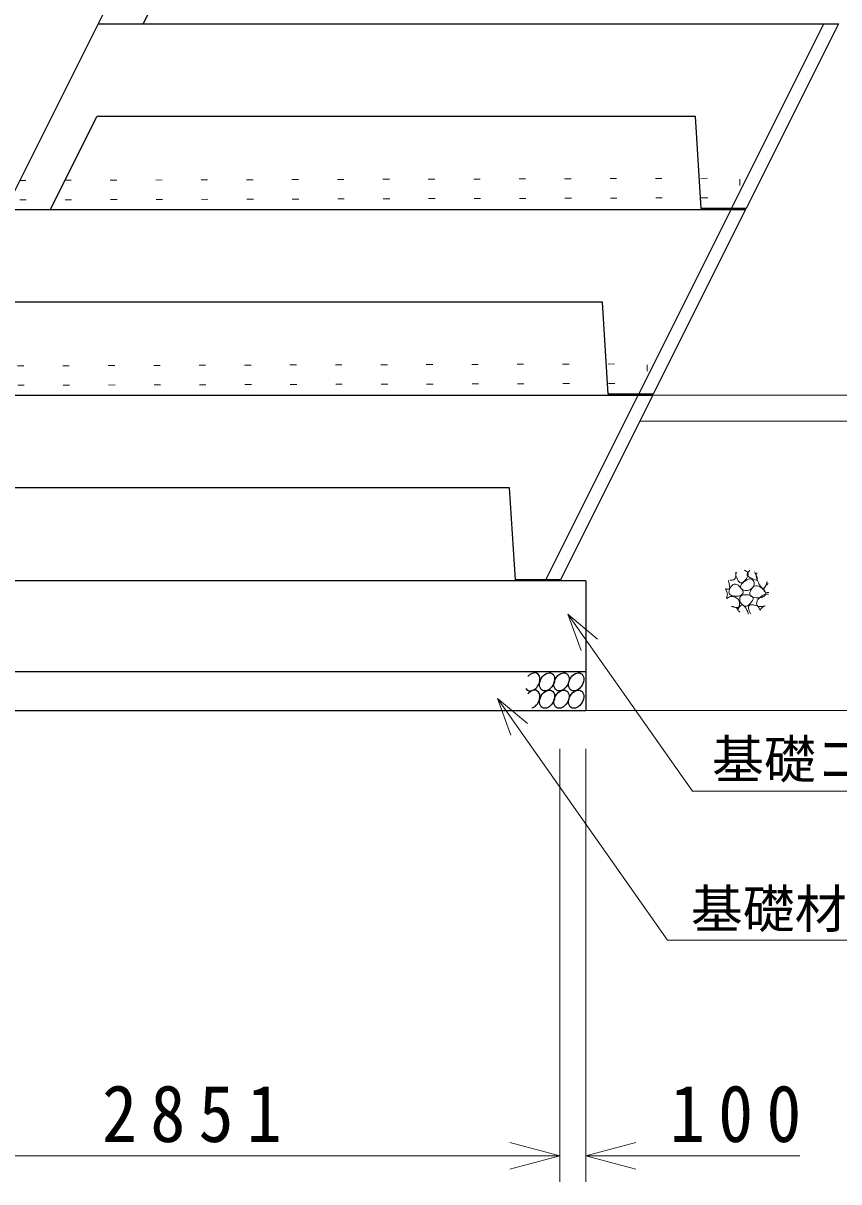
# Model space of a CAD drawing. Units: millimetres, scale not verified. Extents: x 0 to 118900, y 0 to 84100.
# Drawn here: x 74581 to 77723, y 54729 to 59194 of the extents above; entities that cross this region are included whole.
import ezdxf
from ezdxf.enums import TextEntityAlignment as Align

# ---------------------------------------------------------------- set-up
doc = ezdxf.new("R2010")
doc.units = ezdxf.units.MM
doc.header["$LTSCALE"] = 100
doc.linetypes.add('DOTTED', pattern=[1.75, 0.25, -1.5])
for name, color, linetype, lineweight in [('0_2', 7, 'Continuous', 18), ('D-STR-DIM', 4, 'Continuous', 9), ('Defpoints_3', 4, 'Continuous', 9)]:
    doc.layers.add(name, color=color, linetype=linetype, lineweight=lineweight)
doc.styles.add('ＭＳ ゴシック', font='')
doc.styles.get('ＭＳ ゴシック').set_extended_font_data('MS Gothic')

msp = doc.modelspace()

# ---------------------------------------------------------------- linework, layer by layer
at = {"layer": '0_2', "color": 3, "lineweight": 25}
for p, q in [((73797.5, 57045), (79297.5, 68045)), ((75044.1, 59191.7), (75223, 59549.4)), ((74870.8, 59191.7), (77721.8, 59191.7)), ((74870.8, 59191.7), (75044.1, 59191.7)), ((77310.1, 58480.1), (77665.9, 59191.7)), ((77721.8, 59191.7), (77366, 58480.1)), ((74686.3, 58476.1), (74865.2, 58833.9)), ((77170.7, 58833.9), (74865.2, 58833.9)), ((77192.7, 58480.1), (77170.7, 58833.9)), ((74513, 58476.1), (77364, 58476.1)), ((74513, 58476.1), (74686.3, 58476.1)), ((76952.4, 57764.6), (77308.1, 58476.1)), ((77364, 58476.1), (77008.3, 57764.6)), ((77366, 58480.1), (77192.7, 58480.1)), ((76813, 58118.3), (74507.4, 58118.3)), ((76835, 57764.6), (76813, 58118.3)), ((74155.3, 57760.6), (77006.3, 57760.6)), ((76594.6, 57049), (76950.4, 57760.6)), ((77006.3, 57760.6), (76650.5, 57049)), ((77008.3, 57764.6), (76835, 57764.6)), ((76455.2, 57402.8), (74149.7, 57402.8)), ((76477.2, 57049), (76455.2, 57402.8)), ((76748.5, 57045), (73597.5, 57045)), ((76650.5, 57049), (76477.2, 57049)), ((76748.5, 57045), (76748.5, 56545)), ((73597.5, 56695), (76748.5, 56695)), ((73597.5, 56545), (76748.5, 56545))]:
    msp.add_line(p, q, dxfattribs=at)
at = {"layer": '0_2', "color": 4, "linetype": 'DOTTED', "lineweight": 9}
for p, q in [((74566.8, 58587.7), (77342.4, 58596.2)), ((77342.4, 58592.8), (77342.4, 58517.8)), ((74568.1, 58512.7), (77342.4, 58521.2)), ((74209.1, 57872.1), (76984.6, 57880.7)), ((76984.6, 57877.2), (76984.6, 57802.3)), ((74210.4, 57797.2), (76984.6, 57805.7))]:
    msp.add_line(p, q, dxfattribs=at)
at = {"layer": '0_2', "color": 4, "lineweight": 9}
for p, q in [((77006.3, 57760.6), (78320.1, 57760.6)), ((76956.3, 57660.6), (78280.1, 57660.6)), ((76748.5, 56545), (77833.9, 56545))]:
    msp.add_line(p, q, dxfattribs=at)
at = {"layer": '0_2'}
for p, q in [((77325.6, 57076.5), (77326.3, 57070)), ((77326.4, 57063.7), (77325.6, 57058.4)), ((77326.3, 57070), (77326.4, 57063.7)), ((77327, 57070.8), (77327.9, 57074.7)), ((77327, 57066.4), (77327, 57070.8)), ((77327.9, 57061.4), (77327, 57066.4)), ((77327.9, 57074.7), (77329.6, 57078.1)), ((77359.1, 57085.5), (77362.9, 57083.9)), ((77362.9, 57083.9), (77366.8, 57081.7)), ((77366.8, 57081.7), (77370.1, 57079)), ((77370.1, 57079), (77372.3, 57075.9)), ((77370.3, 57068.6), (77370.6, 57070.3)), ((77370.4, 57067.1), (77370.3, 57068.6)), ((77371, 57065.6), (77370.4, 57067.1)), ((77370.6, 57070.3), (77371.2, 57072.2)), ((77372.6, 57064), (77370.6, 57059.2)), ((77372.4, 57063.9), (77371, 57065.6)), ((77371.2, 57072.2), (77372.2, 57074.2)), ((77372.2, 57074.2), (77373.6, 57076.5)), ((77372.3, 57075.9), (77373.5, 57072.4)), ((77374.4, 57062.1), (77372.4, 57063.9)), ((77373.6, 57068.4), (77372.6, 57064)), ((77373.5, 57072.4), (77373.6, 57068.4)), ((77373.6, 57076.5), (77375.3, 57078.9)), ((77375.3, 57078.9), (77377.4, 57081.5)), ((77377.4, 57081.5), (77379.9, 57084.2)), ((77397.7, 57079.2), (77401.1, 57074.1)), ((77401.1, 57074.1), (77404.5, 57067.7)), ((77404.4, 57069.7), (77404.2, 57066.3)), ((77404.2, 57066.3), (77404.7, 57062.1)), ((77405.2, 57072.4), (77404.4, 57069.7)), ((77404.5, 57067.7), (77407.4, 57061.3)), ((77406.7, 57074.5), (77405.2, 57072.4)), ((77408.8, 57076.1), (77406.7, 57074.5)), ((77297.6, 57045.4), (77298.5, 57042.4)), ((77298.5, 57042.4), (77299.4, 57039.2)), ((77299.4, 57039.2), (77300.2, 57035.6)), ((77300.2, 57035.6), (77301.1, 57031.7)), ((77301.1, 57031.7), (77301.8, 57027.5)), ((77301.8, 57027.5), (77302.6, 57022.9)), ((77302.9, 57018.7), (77302.3, 57015.6)), ((77302.6, 57022.9), (77302.9, 57018.7)), ((77309.2, 57046.7), (77303.5, 57047.4)), ((77308.5, 57022.9), (77304.9, 57017.3)), ((77312.3, 57027.2), (77308.5, 57022.9)), ((77314.2, 57047.1), (77309.2, 57046.7)), ((77316.4, 57030.1), (77312.3, 57027.2)), ((77318.3, 57048.4), (77314.2, 57047.1)), ((77320.6, 57031.6), (77316.4, 57030.1)), ((77321.5, 57050.7), (77318.3, 57048.4)), ((77325.2, 57031.6), (77320.6, 57031.6)), ((77324, 57054.1), (77321.5, 57050.7)), ((77325.6, 57058.4), (77324, 57054.1)), ((77329.9, 57030.3), (77325.2, 57031.6)), ((77329.7, 57055.9), (77327.9, 57061.4)), ((77332.3, 57049.9), (77329.7, 57055.9)), ((77334.9, 57027.6), (77329.9, 57030.3)), ((77335.4, 57044.3), (77332.3, 57049.9)), ((77340.1, 57023.5), (77334.9, 57027.6)), ((77338.8, 57040.3), (77335.4, 57044.3)), ((77342.4, 57037.9), (77338.8, 57040.3)), ((77345, 57018.9), (77340.1, 57023.5)), ((77346.2, 57036.9), (77342.4, 57037.9)), ((77343.8, 57023.4), (77345.1, 57027.3)), ((77343.8, 57019.9), (77343.8, 57023.4)), ((77345.3, 57016.6), (77343.8, 57019.9)), ((77348.8, 57014.5), (77345, 57018.9)), ((77345.1, 57027.3), (77347.9, 57031.5)), ((77350.1, 57037.5), (77346.2, 57036.9)), ((77347.9, 57031.5), (77352.2, 57036)), ((77354.3, 57039.5), (77350.1, 57037.5)), ((77352.2, 57036), (77357.8, 57040.8)), ((77358.7, 57043.1), (77354.3, 57039.5)), ((77357.8, 57040.8), (77364, 57045.1)), ((77363.3, 57048.3), (77358.7, 57043.1)), ((77367.5, 57053.9), (77363.3, 57048.3)), ((77364, 57045.1), (77369.6, 57048.5)), ((77370.6, 57059.2), (77367.5, 57053.9)), ((77369.6, 57048.5), (77374.8, 57050.7)), ((77377.1, 57060.1), (77374.4, 57062.1)), ((77374.8, 57050.7), (77379.5, 57051.8)), ((77380.6, 57058), (77377.1, 57060.1)), ((77379.5, 57051.8), (77383.6, 57051.9)), ((77384.7, 57055.7), (77380.6, 57058)), ((77383.6, 57051.9), (77387.3, 57050.9)), ((77389.5, 57053.2), (77384.7, 57055.7)), ((77387.3, 57050.9), (77390.5, 57048.7)), ((77391.3, 57019.5), (77387.9, 57015.8)), ((77395, 57050.6), (77389.5, 57053.2)), ((77393.8, 57021.3), (77389.5, 57017)), ((77390.5, 57048.7), (77393.2, 57045.5)), ((77393.9, 57023.2), (77391.3, 57019.5)), ((77393.2, 57045.5), (77395.2, 57041.8)), ((77398.4, 57024.2), (77393.8, 57021.3)), ((77395.7, 57026.9), (77393.9, 57023.2)), ((77400.3, 57048.5), (77395, 57050.6)), ((77395.2, 57041.8), (77396.5, 57038.1)), ((77396.7, 57030.6), (77395.7, 57026.9)), ((77396.5, 57038.1), (77397, 57034.4)), ((77397, 57034.4), (77396.7, 57030.6)), ((77403.2, 57025.7), (77398.4, 57024.2)), ((77404.4, 57047.6), (77400.3, 57048.5)), ((77408.4, 57025.7), (77403.2, 57025.7)), ((77407.4, 57047.9), (77404.4, 57047.6)), ((77404.7, 57062.1), (77405.8, 57057.3)), ((77405.8, 57057.3), (77407.6, 57051.8)), ((77407.4, 57061.3), (77409.2, 57056.1)), ((77409.2, 57049.4), (77407.4, 57047.9)), ((77407.6, 57051.8), (77410, 57045.6)), ((77413.7, 57024.4), (77408.4, 57025.7)), ((77409.2, 57056.1), (77409.8, 57052.2)), ((77409.8, 57052.2), (77409.2, 57049.4)), ((77410, 57045.6), (77413.1, 57038.7)), ((77413.1, 57038.7), (77416.9, 57031.2)), ((77419.4, 57021.7), (77413.7, 57024.4)), ((77416.9, 57031.2), (77420.9, 57024.3)), ((77425.3, 57017.6), (77419.4, 57021.7)), ((77420.9, 57024.3), (77424.7, 57019.4)), ((77424.7, 57019.4), (77428.5, 57016.6)), ((77435.6, 57017.2), (77438.9, 57020.6)), ((77436.2, 57017.2), (77438, 57020.6)), ((77438, 57020.6), (77440.5, 57024)), ((77438.9, 57020.6), (77442.1, 57026.1)), ((77440.5, 57024), (77443.6, 57027.4)), ((77442.1, 57026.1), (77445.1, 57033.6)), ((77443.6, 57027.4), (77447.3, 57030.9)), ((77445.1, 57033.6), (77447.5, 57041.8)), ((77447.3, 57030.9), (77451.6, 57034.4)), ((77291.5, 57013.1), (77286.6, 57015.1)), ((77287, 57011.1), (77289.3, 57008.6)), ((77289.3, 57008.6), (77291.1, 57005.9)), ((77291.6, 56982.9), (77290.1, 56979.6)), ((77291.1, 57005.9), (77292.4, 57002.8)), ((77295.5, 57012.2), (77291.5, 57013.1)), ((77292.7, 56986.3), (77291.6, 56982.9)), ((77292.1, 56975.9), (77294.8, 56978.8)), ((77292.4, 57002.8), (77293.2, 56999.5)), ((77293.4, 56989.6), (77292.7, 56986.3)), ((77293.2, 56999.5), (77293.6, 56996.2)), ((77293.7, 56992.9), (77293.4, 56989.6)), ((77293.6, 56996.2), (77293.7, 56992.9)), ((77294.8, 56978.8), (77297.9, 56981.1)), ((77298.6, 57012.3), (77295.5, 57012.2)), ((77297.9, 56981.1), (77301.4, 56982.7)), ((77300.9, 57013.4), (77298.6, 57012.3)), ((77300.4, 57005.8), (77300, 57001.1)), ((77300, 57001.1), (77300.7, 56996.9)), ((77302.1, 57011.2), (77300.4, 57005.8)), ((77300.7, 56996.9), (77302.6, 56993.5)), ((77302.3, 57015.6), (77300.9, 57013.4)), ((77301.4, 56982.7), (77305.3, 56983.7)), ((77304.9, 57017.3), (77302.1, 57011.2)), ((77302.6, 56993.5), (77305.7, 56990.7)), ((77305.3, 56983.7), (77309.5, 56984.1)), ((77305.7, 56990.7), (77310.1, 56988.5)), ((77309.5, 56984.1), (77314.1, 56983.8)), ((77310.1, 56988.5), (77315.6, 56987)), ((77314.1, 56983.8), (77319.1, 56982.9)), ((77315.6, 56987), (77321.5, 56986)), ((77319.1, 56982.9), (77324, 56981.4)), ((77321.5, 56986), (77326.9, 56985.5)), ((77324, 56981.4), (77328.3, 56979.3)), ((77326.9, 56985.5), (77332, 56985.6)), ((77328.3, 56979.3), (77331.9, 56976.8)), ((77331.9, 56976.8), (77335, 56973.6)), ((77332, 56985.6), (77336.6, 56986.1)), ((77335, 56973.6), (77337.4, 56970)), ((77336.6, 56986.1), (77340.8, 56987.2)), ((77340.8, 56987.2), (77344.5, 56988.7)), ((77341.5, 56972.1), (77341.6, 56976.4)), ((77341.6, 56976.4), (77342.3, 56980.5)), ((77342.3, 56980.5), (77344, 56984)), ((77344, 56984), (77346.6, 56986.7)), ((77344.5, 56988.7), (77347.9, 56990.7)), ((77348.3, 57013.6), (77345.3, 57016.6)), ((77346.6, 56986.7), (77350.1, 56988.8)), ((77347.9, 56990.7), (77350.8, 56993.3)), ((77352.6, 57011), (77348.3, 57013.6)), ((77351.7, 57010.3), (77348.8, 57014.5)), ((77350.1, 56988.8), (77354.6, 56990.2)), ((77350.8, 56993.3), (77353, 56996.2)), ((77353.5, 57006.4), (77351.7, 57010.3)), ((77357.7, 57008.9), (77352.6, 57011)), ((77353, 56996.2), (77354.2, 56999.3)), ((77354.3, 57002.7), (77353.5, 57006.4)), ((77354.2, 56999.3), (77354.3, 57002.7)), ((77354.6, 56990.2), (77359.9, 56990.9)), ((77362.5, 57007.5), (77357.7, 57008.9)), ((77359.9, 56990.9), (77366.2, 56991)), ((77367.2, 57007), (77362.5, 57007.5)), ((77366.2, 56991), (77373.4, 56990.3)), ((77371.7, 57007.2), (77367.2, 57007)), ((77376, 57008.2), (77371.7, 57007.2)), ((77373.4, 56990.3), (77380.3, 56989.1)), ((77380.1, 57009.9), (77376, 57008.2)), ((77380.4, 56999.7), (77379.9, 56995)), ((77379.9, 56995), (77380.7, 56990.8)), ((77384.1, 57012.5), (77380.1, 57009.9)), ((77380.3, 56989.1), (77385.7, 56987.2)), ((77382.3, 57005.2), (77380.4, 56999.7)), ((77380.7, 56990.8), (77382.9, 56987.3)), ((77385.5, 57011.3), (77382.3, 57005.2)), ((77382.9, 56987.3), (77386.5, 56984.5)), ((77387.9, 57015.8), (77384.1, 57012.5)), ((77389.5, 57017), (77385.5, 57011.3)), ((77385.7, 56987.2), (77389.7, 56984.8)), ((77386.5, 56984.5), (77391.3, 56982.3)), ((77389.7, 56984.8), (77392.2, 56981.7)), ((77392.7, 56973.9), (77390.8, 56969.1)), ((77391.3, 56982.3), (77397.5, 56980.8)), ((77392.2, 56981.7), (77393.2, 56978.1)), ((77393.2, 56978.1), (77392.7, 56973.9)), ((77397.5, 56980.8), (77404.2, 56979.8)), ((77404.2, 56979.8), (77410.4, 56979.3)), ((77410.4, 56979.3), (77416.1, 56979.4)), ((77411.6, 56972.2), (77414.8, 56976.1)), ((77414.8, 56976.1), (77418.8, 56980)), ((77416.1, 56979.4), (77421.3, 56979.9)), ((77418.8, 56980), (77423.5, 56983.9)), ((77421.3, 56979.9), (77426, 56980.9)), ((77423.5, 56983.9), (77429.1, 56987.7)), ((77430.8, 57012.9), (77425.3, 57017.6)), ((77426, 56980.9), (77430.3, 56982.5)), ((77428.5, 57016.6), (77432.1, 57015.9)), ((77429.1, 56987.7), (77434.7, 56990.9)), ((77430.3, 56982.5), (77434.1, 56984.5)), ((77435.2, 57008.5), (77430.8, 57012.9)), ((77432.1, 57015.9), (77435.6, 57017.2)), ((77434.1, 56984.5), (77437.4, 56987.1)), ((77434.4, 57010.6), (77435, 57013.9)), ((77434.7, 57007.5), (77434.4, 57010.6)), ((77436.1, 57004.9), (77434.7, 57007.5)), ((77434.7, 56990.9), (77439.9, 56992.9)), ((77435, 57013.9), (77436.2, 57017.2)), ((77438.4, 57004.3), (77435.2, 57008.5)), ((77438.7, 57002.8), (77436.1, 57004.9)), ((77437.4, 56987.1), (77439.8, 56990)), ((77440.4, 57000.3), (77438.4, 57004.3)), ((77442.3, 57001.1), (77438.7, 57002.8)), ((77439.8, 56990), (77441.2, 56993.2)), ((77439.9, 56992.9), (77444.6, 56993.7)), ((77441.4, 56996.6), (77440.4, 57000.3)), ((77441.2, 56993.2), (77441.4, 56996.6)), ((77447, 57000), (77442.3, 57001.1)), ((77444.6, 56993.7), (77448.8, 56993.3)), ((77452.9, 56999.3), (77447, 57000)), ((77448.8, 56993.3), (77452.5, 56991.8)), ((77310.2, 56946.3), (77316.5, 56945.3)), ((77318.8, 56943), (77311.6, 56945.3)), ((77316.5, 56945.3), (77321.9, 56943.8)), ((77324.9, 56941.7), (77318.8, 56943)), ((77321.9, 56943.8), (77326.4, 56941.7)), ((77330.1, 56941.5), (77324.9, 56941.7)), ((77326.4, 56941.7), (77330, 56939.2)), ((77330, 56939.2), (77332.7, 56936.1)), ((77334.3, 56942.3), (77330.1, 56941.5)), ((77332.7, 56936.1), (77334.4, 56932.6)), ((77337.4, 56944.1), (77334.3, 56942.3)), ((77334.4, 56932.6), (77335.2, 56928.5)), ((77334.9, 56933), (77335.2, 56934.7)), ((77335, 56931.5), (77334.9, 56933)), ((77335.7, 56930), (77335, 56931.5)), ((77335.2, 56934.7), (77335.8, 56936.6)), ((77337, 56928.3), (77335.7, 56930)), ((77335.8, 56936.6), (77336.8, 56938.6)), ((77336.8, 56938.6), (77338.2, 56940.9)), ((77337.4, 56970), (77339.2, 56965.8)), ((77339.6, 56947), (77337.4, 56944.1)), ((77338.2, 56940.9), (77339.9, 56943.3)), ((77339.2, 56965.8), (77340.5, 56961.1)), ((77340.8, 56950.9), (77339.6, 56947)), ((77339.9, 56943.3), (77342, 56945.9)), ((77340.5, 56961.1), (77341, 56955.9)), ((77341, 56955.9), (77340.8, 56950.9)), ((77342, 56968.1), (77341.5, 56972.1)), ((77343, 56964.4), (77342, 56968.1)), ((77342, 56945.9), (77344.5, 56948.6)), ((77344.4, 56960.9), (77343, 56964.4)), ((77346.5, 56957.7), (77344.4, 56960.9)), ((77344.5, 56948.6), (77347.2, 56950.8)), ((77349, 56954.8), (77346.5, 56957.7)), ((77347.2, 56950.8), (77350, 56951.8)), ((77352, 56952.1), (77349, 56954.8)), ((77350, 56951.8), (77353, 56951.6)), ((77355.6, 56949.8), (77352, 56952.1)), ((77353, 56951.6), (77356, 56950.2)), ((77359.4, 56948), (77355.6, 56949.8)), ((77356, 56950.2), (77359.1, 56947.5)), ((77359.1, 56947.5), (77362.4, 56943.6)), ((77363.3, 56947.3), (77359.4, 56948)), ((77362.4, 56943.6), (77365.7, 56938.4)), ((77367.2, 56947.5), (77363.3, 56947.3)), ((77365.7, 56938.4), (77369.2, 56932.1)), ((77371.2, 56948.8), (77367.2, 56947.5)), ((77369.2, 56932.1), (77372.1, 56925.7)), ((77375.2, 56951), (77371.2, 56948.8)), ((77374.9, 56945.3), (77374.7, 56942.3)), ((77374.7, 56942.3), (77375.2, 56938.6)), ((77375.7, 56947.7), (77374.9, 56945.3)), ((77379.2, 56954.2), (77375.2, 56951)), ((77375.2, 56938.6), (77376.2, 56934.3)), ((77377.2, 56949.6), (77375.7, 56947.7)), ((77376.2, 56934.3), (77377.9, 56929.4)), ((77379.1, 56951.1), (77377.2, 56949.6)), ((77377.9, 56929.4), (77380.3, 56923.8)), ((77381.7, 56952), (77379.1, 56951.1)), ((77383.3, 56958.5), (77379.2, 56954.2)), ((77384.8, 56952.5), (77381.7, 56952)), ((77387.4, 56963.7), (77383.3, 56958.5)), ((77388.4, 56952.6), (77384.8, 56952.5)), ((77390.8, 56969.1), (77387.4, 56963.7)), ((77392.7, 56952.2), (77388.4, 56952.6)), ((77397.5, 56951.3), (77392.7, 56952.2)), ((77402.8, 56950), (77397.5, 56951.3)), ((77407.9, 56948), (77402.8, 56950)), ((77406.6, 56956), (77406.7, 56960.1)), ((77407.3, 56952.3), (77406.6, 56956)), ((77406.7, 56960.1), (77407.5, 56964.2)), ((77409, 56949.3), (77407.3, 56952.3)), ((77407.5, 56964.2), (77409.2, 56968.2)), ((77412, 56945.3), (77407.9, 56948)), ((77411.5, 56947.2), (77409, 56949.3)), ((77409.2, 56968.2), (77411.6, 56972.2)), ((77415, 56945.8), (77411.5, 56947.2)), ((77414.9, 56941.8), (77412, 56945.3)), ((77416.9, 56937.6), (77414.9, 56941.8)), ((77419.5, 56945.3), (77415, 56945.8)), ((77417.7, 56932.6), (77416.9, 56937.6)), ((77424.8, 56945.5), (77419.5, 56945.3)), ((77420.2, 56931), (77421.3, 56934.2)), ((77421.3, 56934.2), (77422.9, 56937)), ((77422.9, 56937), (77425, 56939.6)), ((77431.1, 56946.5), (77424.8, 56945.5)), ((77425, 56939.6), (77427.6, 56942)), ((77427.6, 56942), (77430.3, 56944)), ((77430.3, 56944), (77433.3, 56945.7)), ((77438.3, 56948.3), (77431.1, 56946.5)), ((77433.3, 56945.7), (77436.4, 56947.1)), ((77436.4, 56947.1), (77439.7, 56948.2)), ((77339, 56926.5), (77337, 56928.3)), ((77341.8, 56924.5), (77339, 56926.5)), ((77372.1, 56925.7), (77373.8, 56920.5)), ((77373.8, 56920.5), (77374.4, 56916.6)), ((77380.3, 56923.8), (77383.3, 56917.6))]:
    msp.add_line(p, q, dxfattribs=at)
at = {"layer": '0_2', "color": 3, "lineweight": 25}
for centre, start_param, end_param in [((76542.8, 56655.4), 2.778676, 7.612702), ((76542.8, 56588.6), 3.757034, 7.609827)]:
    msp.add_ellipse(centre, major_axis=(18.6, 32.3), ratio=0.7, start_param=start_param, end_param=end_param, dxfattribs=at)
for centre in [(76599.4, 56655.4), (76654.8, 56655.4), (76711.4, 56655.4), (76599.4, 56588.6), (76654.8, 56588.6), (76711.4, 56588.6)]:
    msp.add_ellipse(centre, major_axis=(18.6, 32.3), ratio=0.7, dxfattribs=at)
at = {"layer": 'D-STR-DIM'}
for p, q in [((76679.1, 56916.6), (76730.6, 56775.8)), ((76679.1, 56916.6), (76794.1, 56820.4)), ((77159, 56233.6), (76679.1, 56916.6)), ((76408.6, 56591.4), (76523.6, 56495.2)), ((76408.6, 56591.4), (76460, 56450.5)), ((77062.9, 55659.6), (76408.6, 56591.4)), ((77156.8, 56233.6), (78834.8, 56233.6)), ((77062.9, 55659.6), (77953.4, 55659.6))]:
    msp.add_line(p, q, dxfattribs=at)
at = {"layer": 'Defpoints_3'}
for p, q in [((76648.5, 54728.7), (76648.5, 56397.4)), ((76748.5, 54728.7), (76748.5, 56397.4)), ((76648.5, 54828.7), (76455.3, 54880.5)), ((76748.5, 54828.7), (76941.7, 54880.5)), ((76748.5, 54828.7), (76941.7, 54880.5)), ((73797.5, 54828.7), (76648.5, 54828.7)), ((76648.5, 54828.7), (76455.3, 54776.9)), ((76748.5, 54828.7), (76941.7, 54776.9)), ((76748.5, 54828.7), (76941.7, 54776.9)), ((76748.5, 54828.7), (77572.5, 54828.7))]:
    msp.add_line(p, q, dxfattribs=at)

# ---------------------------------------------------------------- texts
at = {"layer": 'D-STR-DIM', "style": 'ＭＳ ゴシック'}
for s, p in [('基礎コンクリート', (77234.8, 56239.7)), ('基礎材', (77153.4, 55663.3))]:
    msp.add_text(s, height=146.6, dxfattribs=at).set_placement(p, align=Align.BOTTOM_LEFT)
at = {"layer": 'Defpoints_3', "color": 7, "char_height": 219.9, "attachment_point": 7, "style": 'ＭＳ ゴシック'}
for s, insert in [('\\T1.38;\\W0.9;2851', (74885.5, 54878.7)), ('\\T1.38;\\W0.9;100', (77072.5, 54878.7))]:
    msp.add_mtext(s, dxfattribs=dict(at, insert=insert))

doc.saveas('drawing.dxf')
